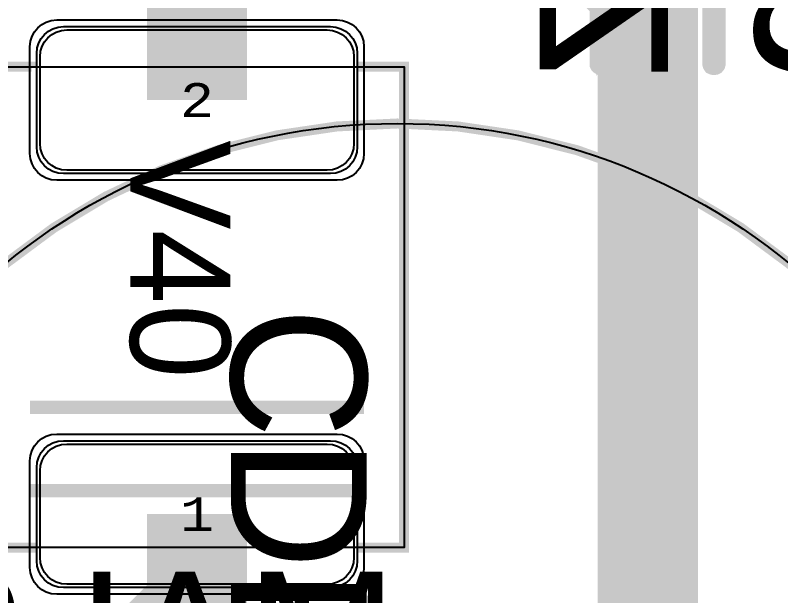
# Model space of a CAD drawing. Extents: x -18 to 179, y -60 to 172.
# Drawn here: x 4.28 to 15.74, y 28.93 to 37.62 of the extents above; entities that cross this region are included whole.
import ezdxf
from ezdxf.enums import TextEntityAlignment as Align

# ---------------------------------------------------------------- set-up
doc = ezdxf.new("R2010")
doc.units = 0
doc.header["$MEASUREMENT"] = 0
for name, color, linetype in [('ASSEMBLY_OUTLINES_BTM', 191, 'CONTINUOUS'), ('ASSEMBLY_OUTLINES_TOP', 102, 'CONTINUOUS'), ('ASSEMBLY_PART_NUMBERS_BTM', 191, 'CONTINUOUS'), ('ASSEMBLY_PART_NUMBERS_TOP', 102, 'CONTINUOUS'), ('ASSEMBLY_REF_DES_TOP', 102, 'CONTINUOUS'), ('GENERATED_SILKSCREEN_BTM', 255, 'CONTINUOUS'), ('GENERATED_SILKSCREEN_TOP', 140, 'CONTINUOUS'), ('PART_PADS_SMD_TOP', 150, 'CONTINUOUS'), ('PIN_NUMBERS_BTM', 8, 'CONTINUOUS'), ('PIN_NUMBERS_TOP', 8, 'CONTINUOUS'), ('PLACEMENT_OUTLINES_BTM', 222, 'CONTINUOUS'), ('PLACEMENT_OUTLINES_TOP', 130, 'CONTINUOUS'), ('SILKSCREEN_OUTLINES_BTM', 211, 'CONTINUOUS'), ('SILKSCREEN_OUTLINES_TOP', 150, 'CONTINUOUS'), ('SOLDERMASK_PADS_TOP', 102, 'CONTINUOUS'), ('SOLDERPASTE_PADS_TOP', 254, 'CONTINUOUS'), ('TRACES_LAYER_TOP', 150, 'CONTINUOUS')]:
    doc.layers.add(name, color=color, linetype=linetype)
doc.styles.add('COURIER_NEW', font='COUR.TTF')
doc.styles.add('VERIBEST_GERBER_0', font='txt')

msp = doc.modelspace()

# ---------------------------------------------------------------- linework, layer by layer
at = {"layer": 'ASSEMBLY_OUTLINES_BTM'}
msp.add_circle((10, 26.75), 9.25, dxfattribs=at)
at = {"layer": 'ASSEMBLY_OUTLINES_TOP'}
msp.add_lwpolyline([(3.8, 29.65), (3.8, 36.85), (10.1, 36.85), (10.1, 29.65)], close=True, dxfattribs=at)
at = {"layer": 'ASSEMBLY_OUTLINES_TOP', "const_width": 0.2}
msp.add_lwpolyline([(4.5, 30.5), (9.5, 30.5)], dxfattribs=at)
at = {"layer": 'GENERATED_SILKSCREEN_BTM', "const_width": 0.25}
for points in [[(14.79, 38.58), (14.79, 36.8925), (14.785, 36.875), (14.7725, 36.86), (14.7575, 36.8525), (14.74, 36.85), (14.7225, 36.8525), (14.705, 36.86), (14.695, 36.875), (14.69, 36.8925), (14.69, 38.455), (13.0925, 36.8525), (13.0775, 36.845), (13.0625, 36.845), (13.0475, 36.8475), (13.0325, 36.8525), (13.02, 36.86), (13.01, 36.87), (13.005, 36.88), (13.005, 36.8925), (13.005, 38.58)], [(13.105, 38.58), (13.105, 37.0175), (14.7, 38.615)]]:
    msp.add_lwpolyline(points, dxfattribs=at)
at = {"layer": 'GENERATED_SILKSCREEN_BTM', "const_width": 0.15}
msp.add_lwpolyline([(0.75, 26.75, -1), (19.25, 26.75, -1)], format="xyb", close=True, dxfattribs=at)
msp.add_lwpolyline([(0.75, 26.75, -1), (19.25, 26.75, -1)], format="xyb", close=True, dxfattribs=at)
at = {"layer": 'GENERATED_SILKSCREEN_TOP', "const_width": 0.15}
for points in [[(4.525, 36.849995), (3.800005, 36.849995), (3.800005, 29.650005), (4.525, 29.650005), (4.525, 29.649995), (3.8, 29.649995, -0.414213562), (3.799995, 29.65), (3.799995, 36.85, -0.414213562), (3.8, 36.850005), (4.525, 36.850005), (4.525, 36.849995)], [(10.100005, 29.65, -0.414213562), (10.1, 29.649995), (9.475, 29.649995), (9.475, 29.650005), (10.099995, 29.650005), (10.099995, 36.849995), (9.475, 36.849995), (9.475, 36.850005), (10.1, 36.850005, -0.414213562), (10.100005, 36.85), (10.100005, 29.65)]]:
    msp.add_lwpolyline(points, format="xyb", dxfattribs=at)
at = {"layer": 'GENERATED_SILKSCREEN_TOP', "const_width": 0.2}
msp.add_lwpolyline([(4.5, 31.75), (9.5, 31.75)], dxfattribs=at)
at = {"layer": 'PART_PADS_SMD_TOP'}
for points in [[(9.4, 35.65, -0.414213562), (9, 35.25), (5, 35.25, -0.414213562), (4.6, 35.65), (4.6, 37.05, -0.414213562), (5, 37.45), (9, 37.45, -0.414213562), (9.4, 37.05)], [(9.4, 29.45, -0.414213562), (9, 29.05), (5, 29.05, -0.414213562), (4.6, 29.45), (4.6, 30.85, -0.414213562), (5, 31.25), (9, 31.25, -0.414213562), (9.4, 30.85)]]:
    msp.add_lwpolyline(points, format="xyb", close=True, dxfattribs=at)
at = {"layer": 'PLACEMENT_OUTLINES_BTM'}
msp.add_circle((10, 26.75), 9.25, dxfattribs=at)
at = {"layer": 'PLACEMENT_OUTLINES_TOP'}
msp.add_lwpolyline([(3.8, 29.65), (3.8, 36.85), (10.1, 36.85), (10.1, 29.65)], close=True, dxfattribs=at)
at = {"layer": 'SILKSCREEN_OUTLINES_BTM'}
msp.add_circle((10, 26.75), 9.25, dxfattribs=at)
msp.add_circle((10, 26.75), 9.25, dxfattribs=at)
at = {"layer": 'SILKSCREEN_OUTLINES_TOP'}
msp.add_lwpolyline([(3.8, 29.65), (3.8, 36.85), (10.1, 36.85), (10.1, 29.65)], close=True, dxfattribs=at)
at = {"layer": 'SILKSCREEN_OUTLINES_TOP', "const_width": 0.2}
msp.add_lwpolyline([(4.5, 31.75), (9.5, 31.75)], dxfattribs=at)
at = {"layer": 'SOLDERMASK_PADS_TOP'}
for points in [[(9.5, 35.55, -0.414213562), (9.1, 35.15), (4.9, 35.15, -0.414213562), (4.5, 35.55), (4.5, 37.15, -0.414213562), (4.9, 37.55), (9.1, 37.55, -0.414213562), (9.5, 37.15)], [(9.5, 29.35, -0.414213562), (9.1, 28.95), (4.9, 28.95, -0.414213562), (4.5, 29.35), (4.5, 30.95, -0.414213562), (4.9, 31.35), (9.1, 31.35, -0.414213562), (9.5, 30.95)]]:
    msp.add_lwpolyline(points, format="xyb", close=True, dxfattribs=at)
at = {"layer": 'SOLDERPASTE_PADS_TOP'}
for points in [[(9.35, 35.7, -0.414213562), (8.95, 35.3), (5.05, 35.3, -0.414213562), (4.65, 35.7), (4.65, 37, -0.414213562), (5.05, 37.4), (8.95, 37.4, -0.414213562), (9.35, 37)], [(9.35, 29.5, -0.414213562), (8.95, 29.1), (5.05, 29.1, -0.414213562), (4.65, 29.5), (4.65, 30.8, -0.414213562), (5.05, 31.2), (8.95, 31.2, -0.414213562), (9.35, 30.8)]]:
    msp.add_lwpolyline(points, format="xyb", close=True, dxfattribs=at)
at = {"layer": 'TRACES_LAYER_TOP', "const_width": 1.5}
for points in [[(7, 36.35), (7, 41.114105), (5.3, 42.814105), (5.3, 45.63)], [(13.75, 26.75), (13.75, 37.871554), (7.84, 43.781554), (7.84, 45.63)], [(7, 30.15), (7, 28.775), (6.25, 28.025), (6.25, 26.75)]]:
    msp.add_lwpolyline(points, dxfattribs=at)

# ---------------------------------------------------------------- texts
at = {"layer": 'ASSEMBLY_PART_NUMBERS_BTM', "style": 'VERIBEST_GERBER_0', "text_generation_flag": 2}
msp.add_text('MAL214658471E3', height=2.032, dxfattribs=at).set_placement((10, 29.29), align=Align.TOP_LEFT)
at = {"layer": 'ASSEMBLY_PART_NUMBERS_TOP', "style": 'VERIBEST_GERBER_0'}
msp.add_text('CDBC580-G', height=2.032, rotation=270, dxfattribs=at).set_placement((9.54, 33.25), align=Align.TOP_LEFT)
at = {"layer": 'ASSEMBLY_REF_DES_TOP', "style": 'VERIBEST_GERBER_0'}
msp.add_text('V40', height=1.5, rotation=270, dxfattribs=at).set_placement((7.5, 35.75), align=Align.TOP_LEFT)
at = {"layer": 'PIN_NUMBERS_BTM', "style": 'COURIER_NEW'}
for s, p in [('2', (7, 36.35)), ('1', (7, 30.15))]:
    msp.add_text(s, height=0.508, dxfattribs=at).set_placement(p, align=Align.MIDDLE_CENTER)
at = {"layer": 'PIN_NUMBERS_TOP', "style": 'COURIER_NEW'}
for s, p in [('2', (7, 36.35)), ('1', (7, 30.15))]:
    msp.add_text(s, height=0.508, dxfattribs=at).set_placement(p, align=Align.MIDDLE_CENTER)
at = {"layer": 'SILKSCREEN_OUTLINES_BTM', "style": 'VERIBEST_GERBER_0', "text_generation_flag": 2}
for s, p in [('32b', (18.03, 36.6)), ('32z', (14.8, 36.61))]:
    msp.add_text(s, height=2.5, rotation=90, dxfattribs=at).set_placement(p, align=Align.BOTTOM_RIGHT)

doc.saveas('drawing.dxf')
